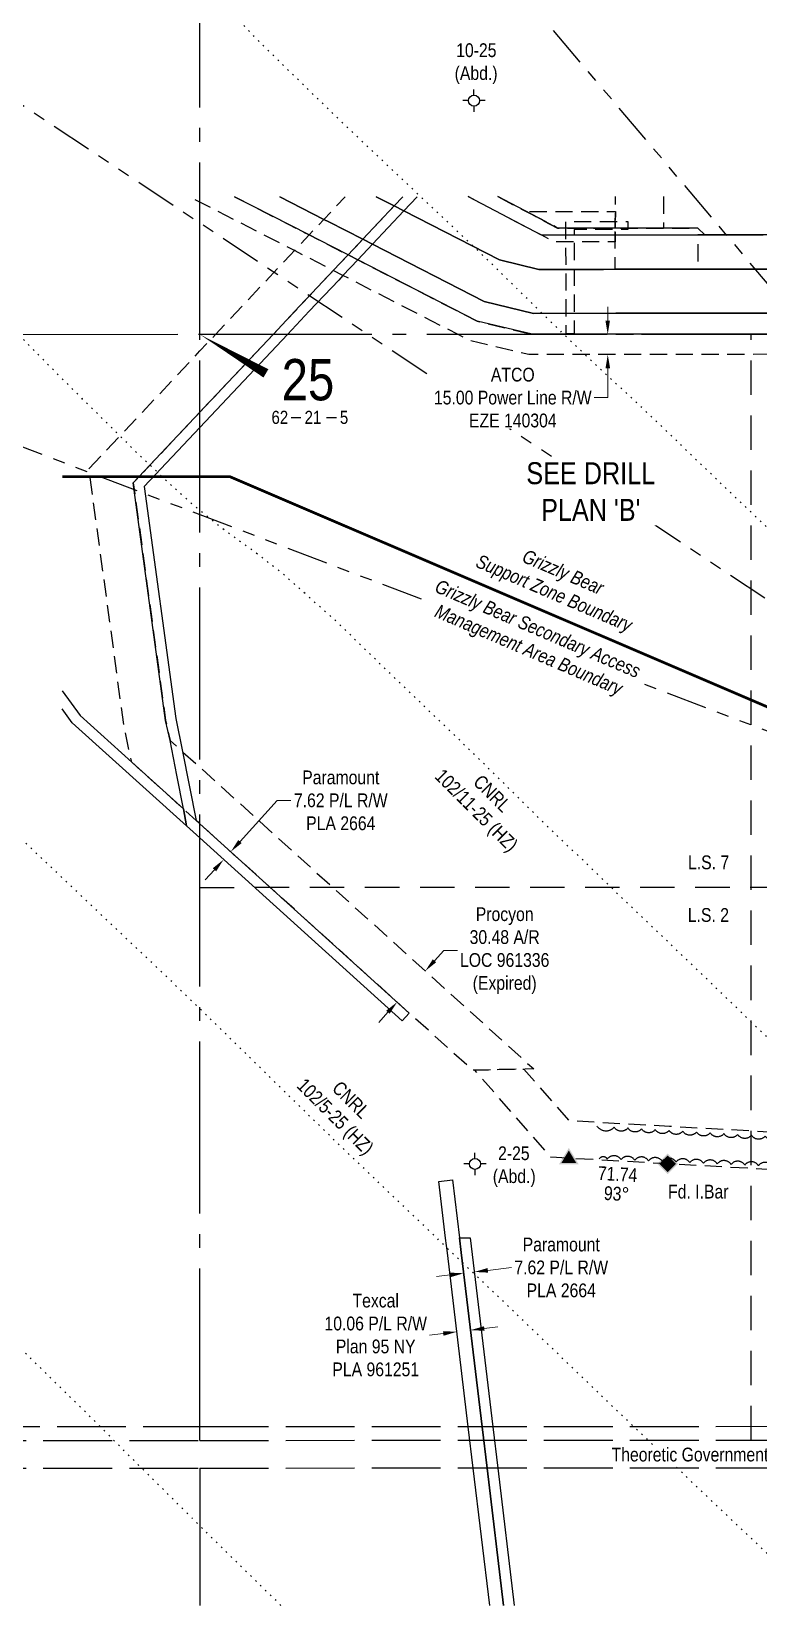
# Model space of a CAD drawing. Extents: x 492570 to 504268, y 6024618 to 6032974.
# Drawn here: x 498978 to 499506, y 6026245 to 6027390 of the extents above; entities that cross this region are included whole.
import ezdxf
from ezdxf.enums import TextEntityAlignment as Align

# ---------------------------------------------------------------- set-up
doc = ezdxf.new("R2010")
doc.units = 0
doc.header["$LTSCALE"] = 5
doc.header["$PDMODE"] = 34
doc.header["$PDSIZE"] = 0.03
for name, pattern in [('0', [1, 1, 0]), ('DASHDOT2', [12.7, 6.35, -3.175, 0, -3.175]), ('foc-ACCESSROAD', [3.75, 2.5, -1.25]), ('foc-DOT', [1, 0.2, -0.8]), ('foc-DRILLPATH', [14.75, 6, -1.75, 1.75, -1.75, 1.75, -1.75]), ('foc-FLOWLINE', [3.75, 2.5, -1.25]), ('foc-LSD', [8, 5, -3]), ('foc-QUARTERLINE', [33, 25, -3, 2, -3]), ('foc-UNSURVEYED', [12.5, 10, -2.5])]:
    doc.linetypes.add(name, pattern=pattern)
doc.layers.get('Defpoints').update_dxf_attribs({"color": 9})
for name, color, linetype in [('10', 1, 'Continuous'), ('9', 3, 'Continuous'), ('AS-WILDLIFE', 131, 'DASHDOT2'), ('DETAIL-HZ-Existing', 8, 'foc-DOT'), ('DRILL-T', 8, 'Continuous'), ('F-AR', 190, 'foc-ACCESSROAD'), ('F-EZE', 190, 'foc-FLOWLINE'), ('F-RW', 190, 'Continuous'), ('F-WS', 190, 'foc-ACCESSROAD'), ('F-WS-S', 8, 'Continuous'), ('L-BD', 7, 'Continuous'), ('L-DETAIL-T', 3, 'Continuous'), ('L-MON', 1, 'Continuous'), ('L-ROAD-T', 7, 'Continuous'), ('L-SECLBL', 7, 'Continuous'), ('L-SECQ', 8, 'foc-QUARTERLINE'), ('L-SECTION-LSD', 7, 'foc-LSD'), ('L-USEC', 7, 'foc-UNSURVEYED'), ('P-PDRILLPATH', 12, 'foc-DRILLPATH'), ('T-BUSH', 110, '0')]:
    doc.layers.add(name, color=color, linetype=linetype)
for name, color, linetype, lineweight in [('F-AR-T', 190, 'Continuous', 9), ('F-EZE-T', 190, 'Continuous', 9), ('F-RW-T', 190, 'Continuous', 9), ('F-WS-T', 190, 'Continuous', 9)]:
    doc.layers.add(name, color=color, linetype=linetype, lineweight=lineweight)
doc.styles.add('100L', font='ARIALN.TTF', dxfattribs={"height": 11})
doc.styles.add('240', font='ARIALN.TTF', dxfattribs={"height": 30})
doc.styles.add('80CG', font='ARIALN.TTF', dxfattribs={"height": 10})
doc.styles.add('80L', font='ARIALN.TTF', dxfattribs={"height": 10})
doc.styles.add('SIMPLEX', font='ARIALN.TTF')
doc.dimstyles.new('Compass 5 000', dxfattribs={"dimscale": 5, "dimtxt": 9, "dimasz": 2, "dimexe": 0.2, "dimexo": 0.0625, "dimgap": 0.5, "dimtad": 0, "dimtih": 1, "dimtoh": 1, "dimzin": 0, "dimdsep": 46, "dimtxsty": '80CG', "dimcen": 0.1, "dimse1": 1, "dimse2": 1, "dimclrd": 256, "dimclrt": 256, "dimaunit": 1, "dimadec": 4, "dimazin": 0, "dimtfac": 0.06, "dimtofl": 0, "dimtmove": 0, "dimatfit": 1, "dimfxl": 0.2, "dimtolj": 1, "dimtzin": 0, "dimlwd": -1, "dimarcsym": 0})

# ---------------------------------------------------------------- blocks, each defined once
blk = doc.blocks.new('STRIA')
blk.add_hatch(color=255).paths.add_polyline_path([(-0.04, 1.52), (-1.47, -0.87), (1.39, -0.87)])
blk = doc.blocks.new('STRIAA')
blk.add_blockref('STRIA', (0, 0))
blk = doc.blocks.new('STRIB')
at = {"color": 1}
blk.add_solid([(-1.12, -0.67), (-0.04, 1.13), (1.04, -0.67)], dxfattribs=at)
blk = doc.blocks.new('STRIBB')
blk.add_blockref('STRIB', (0, 0))
blk = doc.blocks.new('STRICC')
for name in ['STRIAA', 'STRIBB']:
    blk.add_blockref(name, (0, 0))
blk = doc.blocks.new('fdspike')
blk.add_blockref('STRICC', (0, 0))
blk = doc.blocks.new('*D65')
at = {"layer": 'Defpoints', "color": 0, "transparency": 16777216}
for p in [(499261.1, 6026708.9), (499263.7, 6026706.6), (499240.7, 6026686.3)]:
    blk.add_point(p, dxfattribs=at)
at = {"layer": 'F-AR-T', "transparency": 16777216}
for p, q in [((499270.4, 6026714), (499277.1, 6026721.4)), ((499277.1, 6026721.4), (499287.1, 6026721.4)), ((499236.6, 6026676.6), (499229.9, 6026669.2))]:
    blk.add_line(p, q, dxfattribs=at)
for points in [[(499269.2, 6026715.1), (499271.6, 6026712.9), (499263.7, 6026706.6)], [(499235.3, 6026677.7), (499237.8, 6026675.5), (499243.3, 6026684)]]:
    blk.add_solid(points, dxfattribs=at)
at = {"layer": 'F-AR-T', "transparency": 16777216, "insert": (499321.4, 6026721.4), "char_height": 10, "attachment_point": 5, "style": '80CG'}
blk.add_mtext('\\A1;Procyon\\P30.48 A/R\\PLOC 961336\\P(Expired)', dxfattribs=at)
blk = doc.blocks.new('*D67')
at = {"layer": 'Defpoints', "color": 0, "transparency": 16777216}
for p in [(499345.4, 6027169.3), (499345.4, 6027154.7), (499396.3, 6027154.8)]:
    blk.add_point(p, dxfattribs=at)
at = {"layer": 'F-EZE-T', "transparency": 16777216}
for p, q in [((499396.3, 6027179.4), (499396.3, 6027189.4)), ((499396.4, 6027144.8), (499396.4, 6027134.8)), ((499396.4, 6027123.4), (499396.4, 6027134.8)), ((499386.4, 6027123.4), (499396.4, 6027123.4))]:
    blk.add_line(p, q, dxfattribs=at)
for points in [[(499397.9, 6027179.4), (499394.6, 6027179.4), (499396.3, 6027169.4)], [(499398, 6027144.8), (499394.7, 6027144.8), (499396.3, 6027154.8)]]:
    blk.add_solid(points, dxfattribs=at)
at = {"layer": 'F-EZE-T', "transparency": 16777216, "insert": (499327.3, 6027123.4), "char_height": 10, "attachment_point": 5, "style": '80CG', "bg_fill": 3, "box_fill_scale": 1.1, "bg_fill_color": 256, "bg_fill_true_color": 13158600, "bg_fill_transparency": 0}
blk.add_mtext('\\A1;ATCO\\P15.00 Power Line R/W\\PEZE 140304', dxfattribs=at)
blk = doc.blocks.new('*D70')
at = {"layer": 'Defpoints', "color": 0, "transparency": 16777216}
for p in [(499292.6, 6026479.2), (499299.3, 6026487.8), (499300.2, 6026480.1)]:
    blk.add_point(p, dxfattribs=at)
at = {"layer": 'F-RW-T', "transparency": 16777216}
for p, q in [((499309.2, 6026488.9), (499326.3, 6026491)), ((499281.8, 6026485.7), (499271.8, 6026484.5))]:
    blk.add_line(p, q, dxfattribs=at)
for points in [[(499309, 6026490.6), (499309.4, 6026487.3), (499299.3, 6026487.8)], [(499281.6, 6026487.3), (499282, 6026484), (499291.7, 6026486.8)]]:
    blk.add_solid(points, dxfattribs=at)
at = {"layer": 'F-RW-T', "transparency": 16777216, "insert": (499362.5, 6026491), "char_height": 10, "attachment_point": 5, "style": '80CG'}
blk.add_mtext('\\A1;Paramount\\P7.62 P/L R/W\\PPLA 2664', dxfattribs=at)
blk = doc.blocks.new('*D72')
at = {"layer": 'Defpoints', "color": 0, "transparency": 16777216}
for p in [(499286.7, 6026444.3), (499286.7, 6026443.9), (499296.7, 6026445.1)]:
    blk.add_point(p, dxfattribs=at)
at = {"layer": 'F-RW-T', "transparency": 16777216}
for p, q in [((499276.8, 6026443.1), (499266.8, 6026441.9)), ((499306.6, 6026446.6), (499316.5, 6026447.8))]:
    blk.add_line(p, q, dxfattribs=at)
for points in [[(499276.6, 6026444.7), (499277, 6026441.4), (499286.7, 6026444.3)], [(499306.4, 6026448.3), (499306.8, 6026445), (499296.7, 6026445.5)]]:
    blk.add_solid(points, dxfattribs=at)
at = {"layer": 'F-RW-T', "transparency": 16777216, "insert": (499227.7, 6026441.9), "char_height": 10, "attachment_point": 5, "style": '80CG'}
blk.add_mtext('\\A1;Texcal\\P10.06 P/L R/W\\PPlan 95 NY\\PPLA 961251', dxfattribs=at)
blk = doc.blocks.new('GABD')
for p, q in [((-0.81, 0), (-1.62, 0)), ((0, 0.81), (0, 1.62)), ((1.62, 0), (0.81, 0)), ((0, -0.81), (0, -1.62))]:
    blk.add_line(p, q)
blk.add_circle((0, 0), 0.8)
blk = doc.blocks.new('L-SECLBL')
at = {"layer": '9', "color": 7}
for p, q in [((-5.1, -27.8), (-12.3, -27.8)), ((20.7, -27.8), (13.5, -27.8))]:
    blk.add_line(p, q, dxfattribs=at)
at = {"layer": '10', "color": 2, "style": 'SIMPLEX'}
blk.add_attdef('SEC', text='', height=30, dxfattribs=at).set_placement((0, 0), align=Align.MIDDLE)
at = {"layer": '10', "color": 5, "style": '80L'}
blk.add_attdef('TWP', text='', height=9.5, dxfattribs=at).set_placement((-14.4, -27.4), align=Align.MIDDLE_RIGHT)
blk.add_attdef('RGE', text='', height=9.5, dxfattribs=at).set_placement((3.6, -27.4), align=Align.MIDDLE_CENTER)
blk.add_attdef('MER', text='', height=9.5, dxfattribs=at).set_placement((23.2, -27.4), align=Align.MIDDLE_LEFT)
blk = doc.blocks.new('SMONA')
blk.add_hatch(color=255).paths.add_polyline_path([(0, -1.49), (1.49, 0), (0, 1.49), (-1.49, 0)])
blk = doc.blocks.new('SMONAA')
blk.add_blockref('SMONA', (0, 0))
blk = doc.blocks.new('SMONB')
at = {"color": 1}
blk.add_solid([(0, 1.2), (1.2, 0), (-1.2, 0), (0, -1.2)], dxfattribs=at)
blk = doc.blocks.new('SMONBB')
blk.add_blockref('SMONB', (0, 0))
blk = doc.blocks.new('SMONCC')
for name in ['SMONAA', 'SMONBB']:
    blk.add_blockref(name, (0, 0))
blk = doc.blocks.new('FDIBAR')
blk.add_blockref('SMONCC', (0, 0))
blk = doc.blocks.new('*D96')
at = {"layer": 'Defpoints', "color": 0, "transparency": 16777216}
for p in [(499122.4, 6026793.3), (499126.6, 6026779.2), (499131.7, 6026784.9)]:
    blk.add_point(p, dxfattribs=at)
at = {"layer": 'F-RW-T', "transparency": 16777216}
for p, q in [((499129.1, 6026800.7), (499156, 6026830.6)), ((499156, 6026830.6), (499166, 6026830.6)), ((499110.5, 6026780.2), (499103.8, 6026772.8))]:
    blk.add_line(p, q, dxfattribs=at)
for points in [[(499127.8, 6026801.8), (499130.3, 6026799.6), (499122.4, 6026793.3)], [(499109.3, 6026781.3), (499111.8, 6026779.1), (499117.2, 6026787.6)]]:
    blk.add_solid(points, dxfattribs=at)
at = {"layer": 'F-RW-T', "transparency": 16777216, "insert": (499202.3, 6026830.6), "char_height": 10, "attachment_point": 5, "style": '80CG'}
blk.add_mtext('\\A1;Paramount\\P7.62 P/L R/W\\PPLA 2664', dxfattribs=at)

msp = doc.modelspace()

# ---------------------------------------------------------------- linework, layer by layer
at = {"layer": 'AS-WILDLIFE', "const_width": 1.999, "flags": 128}
msp.add_lwpolyline([(500822.881, 6026706.24), (500219.201, 6026773.316), (499633.817, 6026846.489), (499121.606, 6027066.008), (498999.944, 6027066.008)], dxfattribs=at)
at = {"layer": 'DETAIL-HZ-Existing', "flags": 128}
for points in [[(500282.761, 6026245.729), (500277.102, 6026251.498), (500258.316, 6026270.852), (500238.839, 6026290.545), (500218.842, 6026310.848), (500200.116, 6026330.002), (500180.029, 6026350.445), (500161.273, 6026369.359), (500141.866, 6026388.952), (500122.449, 6026408.626), (500103.103, 6026428.249), (500084.247, 6026447.423), (500044.803, 6026487.769), (500025.796, 6026507.423), (499987.513, 6026547.47), (499968.506, 6026567.154), (499910.956, 6026627.584), (499891.959, 6026647.678), (499873.623, 6026666.502), (499854.526, 6026686.595), (499834.399, 6026707.859), (499815.482, 6026727.922), (499796.695, 6026747.946), (499773.867, 6026771.578), (499739.125, 6026807.717), (499719.999, 6026827.49), (499700.212, 6026847.163), (499680.356, 6026866.317), (499660.869, 6026885.07), (499641.013, 6026904.214), (499621.096, 6026923.387), (499581.323, 6026961.804), (499541.641, 6027000.16), (499521.444, 6027019.793), (499501.988, 6027038.697), (499462.005, 6027076.853), (499442.198, 6027096.027), (499421.772, 6027115.51), (499381.119, 6027153.346), (499348.448, 6027184.805), (499321.81, 6027211.056), (499302.013, 6027230.32), (499241.644, 6027287.089), (499202.001, 6027324.726), (499162.368, 6027363.293), (499142.712, 6027382.556), (499085.792, 6027442.767), (499048.488, 6027483.845), (499039.014, 6027494.801), (499031.231, 6027504.399)], [(499939.688, 6026245.597), (499915.703, 6026268.738), (499895.647, 6026287.962), (499875.741, 6026307.055), (499855.924, 6026326.208), (499835.988, 6026345.451), (499815.841, 6026364.745), (499795.845, 6026383.798), (499775.928, 6026402.831), (499755.952, 6026421.964), (499735.926, 6026441.158), (499716.139, 6026460.281), (499697.263, 6026478.675), (499676.506, 6026498.788), (499616.687, 6026556.258), (499597.02, 6026575.561), (499577.204, 6026594.994), (499537.721, 6026633.481), (499517.864, 6026652.894), (499497.928, 6026672.028), (499478.041, 6026691.311), (499458.315, 6026710.414), (499418.572, 6026748.231), (499398.326, 6026767.754), (499378.539, 6026786.927), (499358.273, 6026806.041), (499338.676, 6026825.214), (499318.87, 6026844.957), (499299.193, 6026864.121), (499279.337, 6026883.394), (499239.364, 6026921.641), (499219.548, 6026940.824), (499199.991, 6026959.927), (499158.489, 6026996.824), (499138.113, 6027012.417), (499115.878, 6027028.499), (499094.392, 6027045.922), (499074.126, 6027064.345), (499053.94, 6027083.548), (499014.696, 6027122.405), (498995.08, 6027141.948), (498975.733, 6027161.612), (498956.897, 6027181.356), (498937.5, 6027201.509), (498918.253, 6027221.343), (498899.036, 6027241.216), (498860.833, 6027280.944), (498851.83, 6027290.38), (498826.801, 6027316.562)], [(499552.132, 6026245.461), (499547.247, 6026250.128), (499507.034, 6026287.884), (499486.948, 6026306.917), (499447.125, 6026344.964), (499407.002, 6026383.18), (499387.066, 6026402.244), (499367.159, 6026421.387), (499347.263, 6026440.57), (499327.316, 6026459.673), (499267.417, 6026516.823), (499247.431, 6026535.957), (499227.524, 6026555), (499207.498, 6026574.073), (499167.885, 6026612.62), (499108.765, 6026670.56), (499088.889, 6026689.793), (499068.862, 6026708.977), (499048.806, 6026727.91), (499028.75, 6026746.903), (499008.743, 6026766.006), (498988.747, 6026785.06), (498968.921, 6026803.813), (498948.744, 6026823.126), (498928.808, 6026842.199), (498908.781, 6026861.193), (498888.645, 6026880.136), (498868.519, 6026899.009), (498848.822, 6026918.503), (498829.175, 6026938.856), (498790.542, 6026978.333), (498770.935, 6026997.847), (498751.399, 6027017.47), (498732.102, 6027037.324), (498693.579, 6027076.711), (498675.513, 6027095.055), (498649.824, 6027121.166)], [(499158.856, 6026245.322), (499147.342, 6026256.545), (499127.955, 6026275.538), (499107.718, 6026295.492), (499088.102, 6026314.945), (499049.579, 6026353.192), (499029.472, 6026373.375), (499009.816, 6026392.809), (498990.769, 6026411.362), (498970.413, 6026431.506), (498950.966, 6026450.839), (498931.25, 6026470.272), (498912.013, 6026489.096), (498891.707, 6026509.019), (498871.88, 6026528.412), (498851.783, 6026548.166), (498832.047, 6026567.619), (498812.45, 6026587.063), (498794.334, 6026605.237), (498753.671, 6026645.253), (498733.714, 6026664.606), (498713.948, 6026683.969), (498694.221, 6026703.563), (498674.665, 6026722.896), (498650.897, 6026745.998), (498636.482, 6026760.113), (498616.916, 6026779.487), (498605.042, 6026791.273), (498498.926, 6026896.467), (498453.351, 6026941.412)]]:
    msp.add_lwpolyline(points, dxfattribs=at)
at = {"layer": 'F-AR', "flags": 128}
for points in [[(499247.411, 6027269.506), (499241.097, 6027262.797), (499218.275, 6027238.55), (499207.573, 6027227.181), (499196.88, 6027215.818), (499193.824, 6027212.572), (499172.413, 6027189.823), (499153.11, 6027169.313), (499099.967, 6027112.851), (499051.508, 6027061.367), (499075.015, 6026888.754), (499078.443, 6026874.069), (499087.307, 6026866.057), (499099.952, 6026854.626), (499342.509, 6026635.367), (499335.444, 6026635.234), (499334.367, 6026635.214), (499299.62, 6026634.557), (499297.987, 6026634.526), (499252.078, 6026676.024), (499099.95, 6026813.54), (499097.283, 6026815.951), (499087.91, 6026824.424), (499050.418, 6026858.315), (499044.971, 6026883.463), (499019.341, 6027071.667), (499099.969, 6027157.33), (499111.239, 6027169.307), (499143.937, 6027204.045), (499165.639, 6027227.103), (499168.648, 6027230.3), (499179.344, 6027241.663), (499190.045, 6027253.034), (499205.536, 6027269.492)], [(499316.544, 6027269.529), (499340.871, 6027256.703), (499359.803, 6027246.722), (499398.864, 6027246.68), (499401.768, 6027246.677), (499401.771, 6027241.725), (499401.775, 6027236.682), (499395.643, 6027236.688), (499357.369, 6027236.732), (499347.851, 6027241.721), (499294.813, 6027269.522)]]:
    msp.add_lwpolyline(points, dxfattribs=at)
for points in [[(499401.765, 6027251.555), (499401.768, 6027246.679), (499398.864, 6027246.682), (499365.954, 6027246.715), (499359.803, 6027246.722), (499340.871, 6027256.705), (499337.053, 6027258.718), (499401.832, 6027258.779), (499401.827, 6027256.673), (499401.765, 6027251.555)], [(499901.063, 6026568.039), (499901.096, 6026540.522), (499439.808, 6026566.402), (499354.987, 6026571.145), (499299.62, 6026634.557), (499334.367, 6026635.214), (499335.444, 6026635.234), (499368.065, 6026597.871), (499441.15, 6026593.78), (499901.063, 6026568.039)]]:
    msp.add_lwpolyline(points, close=True, dxfattribs=at)
at = {"layer": 'F-EZE', "flags": 128}
msp.add_lwpolyline([(499125.147, 6027269.465), (499179.344, 6027241.663), (499186.741, 6027237.869), (499207.573, 6027227.181), (499214.616, 6027223.568), (499301.299, 6027179.092), (499341.283, 6027169.544), (499409.334, 6027169.572), (499415.989, 6027169.575), (499517.166, 6027169.618), (499547.492, 6027169.63), (499900.947, 6027169.778), (499900.95, 6027155.055), (499547.254, 6027154.909), (499517.204, 6027154.897), (499410.059, 6027154.859), (499338.967, 6027154.688), (499296.096, 6027164.929), (499287.491, 6027169.337), (499203.923, 6027212.206), (499196.88, 6027215.818), (499179.907, 6027224.524), (499168.648, 6027230.3), (499099.975, 6027265.529), (499092.324, 6027269.454)], dxfattribs=at)
msp.add_lwpolyline([(499371.999, 6027169.69), (499365.999, 6027169.688), (499365.99, 6027184.694), (499365.971, 6027216.67), (499365.96, 6027236.722), (499365.957, 6027241.722), (499365.954, 6027246.715), (499365.952, 6027251.537), (499380.94, 6027251.537), (499404.772, 6027251.558), (499410.93, 6027251.563), (499410.935, 6027246.682), (499410.936, 6027245.563), (499401.769, 6027245.555), (499380.946, 6027245.537), (499371.955, 6027245.537), (499371.957, 6027241.723), (499371.96, 6027236.715), (499371.971, 6027216.673), (499371.99, 6027184.698), (499371.999, 6027169.69)], close=True, dxfattribs=at)
at = {"layer": 'F-RW'}
for points in [[(499257.851, 6027269.509), (499248.135, 6027259.185), (499225.315, 6027234.937), (499214.616, 6027223.568), (499203.923, 6027212.206), (499200.831, 6027208.921), (499179.419, 6027186.168), (499163.561, 6027169.315), (499099.966, 6027101.74), (499059.549, 6027058.792), (499082.524, 6026890.077), (499087.307, 6026866.057), (499097.283, 6026815.951), (499099.95, 6026813.54), (499252.078, 6026676.024), (499246.969, 6026670.372), (499099.949, 6026803.269), (499090.277, 6026812.013), (499087.91, 6026824.424), (499083.25, 6026848.861), (499078.443, 6026874.069), (499075.015, 6026888.754), (499051.508, 6027061.367), (499099.967, 6027112.851), (499153.11, 6027169.313), (499172.413, 6027189.823), (499193.824, 6027212.572), (499196.88, 6027215.818), (499207.573, 6027227.181), (499218.275, 6027238.55), (499241.097, 6027262.797), (499247.411, 6027269.506)], [(499157.961, 6027269.476), (499190.045, 6027253.034), (499193.541, 6027251.242), (499218.275, 6027238.55), (499225.315, 6027234.937), (499306.519, 6027193.266), (499342.463, 6027184.68), (499402.092, 6027184.715), (499408.753, 6027184.719), (499517.127, 6027184.785), (499547.737, 6027184.804), (499900.943, 6027185.039), (499900.947, 6027169.778), (499547.492, 6027169.63), (499517.166, 6027169.618), (499415.989, 6027169.575), (499409.334, 6027169.572), (499341.283, 6027169.544), (499301.299, 6027179.092), (499214.616, 6027223.568), (499207.573, 6027227.181), (499186.741, 6027237.869), (499179.344, 6027241.663), (499125.147, 6027269.465)], [(499517.127, 6027184.785), (499408.753, 6027184.719), (499402.092, 6027184.715), (499342.463, 6027184.68), (499306.519, 6027193.266), (499225.315, 6027234.937), (499218.275, 6027238.55), (499193.541, 6027251.242), (499190.045, 6027253.034), (499157.961, 6027269.476)], [(499517.045, 6027216.758), (499461.755, 6027216.727), (499404.983, 6027216.693), (499401.787, 6027216.695), (499393.317, 6027216.686), (499386.657, 6027216.682), (499346.234, 6027216.658), (499317.706, 6027223.476), (499248.135, 6027259.186), (499241.097, 6027262.798), (499228.04, 6027269.499)], [(499228.04, 6027269.499), (499241.097, 6027262.798), (499248.135, 6027259.186), (499317.706, 6027223.476), (499346.234, 6027216.658), (499386.657, 6027216.682), (499393.317, 6027216.686), (499401.787, 6027216.695), (499404.983, 6027216.693), (499461.755, 6027216.727), (499517.045, 6027216.758)], [(499294.813, 6027269.522), (499347.851, 6027241.721), (499397.267, 6027241.725), (499401.771, 6027241.725), (499413.038, 6027241.727), (499461.74, 6027241.732), (499466.731, 6027241.731), (499509.154, 6027241.726)], [(499561.108, 6027269.611), (499563.907, 6027268.958), (499594.523, 6027261.822), (499900.92, 6027262.001), (499900.929, 6027231.995), (499590.715, 6027231.813), (499568.426, 6027237.064), (499548.656, 6027241.721), (499509.154, 6027241.726), (499466.731, 6027241.731), (499461.753, 6027246.713), (499434.764, 6027246.697), (499414.633, 6027246.684), (499410.935, 6027246.682), (499404.774, 6027246.678), (499401.768, 6027246.677), (499398.864, 6027246.68), (499365.954, 6027246.715), (499359.803, 6027246.722), (499340.871, 6027256.703), (499316.544, 6027269.529)], [(498999.944, 6026910.369), (499012.894, 6026892.234), (499050.418, 6026858.315), (499087.91, 6026824.424), (499090.277, 6026812.013), (499007.228, 6026887.085), (498999.944, 6026897.292)], [(499310.542, 6026245.358), (499298.579, 6026345.082), (499294.962, 6026375.239), (499279.796, 6026501.672), (499278.519, 6026512.315), (499273.585, 6026553.444), (499283.567, 6026554.64), (499288.617, 6026512.499), (499289.893, 6026501.853), (499305.07, 6026375.241), (499308.683, 6026345.083), (499320.636, 6026245.362)], [(499320.637, 6026245.362), (499308.684, 6026345.083), (499305.069, 6026375.241), (499289.892, 6026501.853), (499288.617, 6026512.499), (499296.277, 6026512.638), (499312.746, 6026375.242), (499316.361, 6026345.084), (499328.314, 6026245.365)]]:
    msp.add_lwpolyline(points, dxfattribs=at)
at = {"layer": 'F-WS', "flags": 128}
msp.add_lwpolyline([(499436.729, 6027269.569), (499436.745, 6027246.699), (499434.764, 6027246.698), (499414.633, 6027246.685), (499410.935, 6027246.682), (499404.774, 6027246.678), (499401.768, 6027246.677), (499401.764, 6027251.555), (499401.923, 6027256.674), (499401.816, 6027269.557)], dxfattribs=at)
msp.add_lwpolyline([(499461.755, 6027216.728), (499404.983, 6027216.693), (499401.787, 6027216.695), (499401.775, 6027236.682), (499401.771, 6027241.725), (499401.768, 6027246.677), (499404.774, 6027246.678), (499414.633, 6027246.684), (499434.764, 6027246.697), (499461.753, 6027246.713), (499466.731, 6027241.731), (499461.74, 6027241.732), (499461.755, 6027216.728)], close=True, dxfattribs=at)
at = {"layer": 'L-SECLBL', "flags": 128}
msp.add_lwpolyline([(499099.969, 6027169.305, 0, 6.996, 0), (499147.911, 6027141.054, 0, 0, 0)], format="xyseb", dxfattribs=at)
at = {"layer": 'L-SECQ'}
msp.add_line((499099.889, 6026345.224), (499099.885, 6026245.278), dxfattribs=at)
at = {"layer": 'L-SECQ', "flags": 128}
for points in [[(499099.891, 6027169.443), (499099.893, 6027973.386)], [(498298.877, 6027169.108), (499099.891, 6027169.443)], [(499099.889, 6026365.331), (499099.891, 6027169.443)], [(499099.891, 6027169.443), (499900.947, 6027169.778)]]:
    msp.add_lwpolyline(points, dxfattribs=at)
at = {"layer": 'L-SECTION-LSD', "flags": 128}
for points in [[(499500.494, 6026365.483), (499500.419, 6027169.611)], [(499099.89, 6026767.387), (499901.025, 6026767.707)]]:
    msp.add_lwpolyline(points, dxfattribs=at)
at = {"layer": 'L-USEC'}
for p, q in [((498308.733, 6026375.087), (499099.889, 6026375.388)), ((499099.889, 6026375.388), (499901.094, 6026375.694)), ((498298.679, 6026365.025), (499099.889, 6026365.331)), ((499099.889, 6026365.331), (499901.098, 6026365.636)), ((498298.671, 6026344.919), (499099.889, 6026345.224)), ((499099.889, 6026345.224), (499901.106, 6026345.53))]:
    msp.add_line(p, q, dxfattribs=at)
at = {"layer": 'P-PDRILLPATH', "flags": 128}
for points in [[(499947.827, 6026691.552), (499083.59, 6027713.522), (499105.68, 6032742.55)], [(499940.523, 6026691.96), (498763.703, 6027473.575), (498790.72, 6032327.61)], [(500018.918, 6026687.573), (498443.829, 6027288.598), (498475.767, 6031938.079)]]:
    msp.add_lwpolyline(points, dxfattribs=at)
at = {"layer": 'T-BUSH', "flags": 128}
for points in [[(500253.824, 6026524.608, -0.52056705), (500244.182, 6026527.24, -0.52056705), (500234.54, 6026529.873, -0.52056705), (500224.899, 6026532.505, -0.52056705), (500215.257, 6026535.138, -0.52056705), (500205.615, 6026537.771, -0.52056705), (500199.965, 6026544.548, -0.52056705), (500198.223, 6026554.389, -0.52056705), (500189.808, 6026553.461, -0.52056705), (500184.607, 6026546.588, -0.52056705), (500178.7, 6026542.227, -0.52056705), (500168.786, 6026543.496, -0.52056705), (500158.873, 6026544.765, -0.52056705), (500148.959, 6026546.035, -0.52056705), (500139.054, 6026547.367, -0.52056705), (500129.16, 6026548.78, -0.52056705), (500119.255, 6026550.098, -0.52056705), (500109.285, 6026550.797, -0.52056705), (500099.315, 6026551.496, -0.52056705), (500089.345, 6026552.195, -0.52056705), (500079.375, 6026552.894, -0.52056705), (500069.404, 6026553.593, -0.52056705), (500059.434, 6026554.292, -0.52056705), (500049.462, 6026554.964, -0.52056705), (500039.482, 6026555.49, -0.52056705), (500029.501, 6026556.016, -0.52056705), (500019.52, 6026556.541, -0.52056705), (500009.539, 6026557.067, -0.52056705), (499999.558, 6026557.574, -0.52056705), (499989.576, 6026558.076, -0.52056705), (499979.594, 6026558.579, -0.52056705), (499969.612, 6026559.081, -0.52056705), (499959.63, 6026559.583, -0.52056705), (499949.647, 6026560.085, -0.52056705), (499939.665, 6026560.587, -0.52056705), (499929.686, 6026561.125, -0.52056705), (499919.714, 6026561.804, -0.52056705), (499909.743, 6026562.484, -0.52056705), (499899.771, 6026563.164, -0.52056705), (499889.8, 6026563.843, -0.52056705), (499879.828, 6026564.523, -0.52056705), (499869.857, 6026565.202, -0.52056705), (499859.885, 6026565.882, -0.52056705), (499849.914, 6026566.561, -0.52056705), (499839.94, 6026567.207, -0.52056705), (499829.963, 6026567.805, -0.52056705), (499819.986, 6026568.404, -0.52056705), (499810.01, 6026569.002, -0.52056705), (499800.033, 6026569.6, -0.52056705), (499790.056, 6026570.198, -0.52056705), (499780.08, 6026570.796, -0.52056705), (499770.103, 6026571.395, -0.52056705), (499760.125, 6026571.98, -0.52056705), (499750.148, 6026572.565, -0.52056705), (499740.17, 6026573.149, -0.52056705), (499730.193, 6026573.734, -0.52056705), (499720.215, 6026574.319, -0.52056705), (499710.238, 6026574.903, -0.52056705), (499700.26, 6026575.488, -0.52056705), (499690.283, 6026576.073, -0.52056705), (499680.305, 6026576.657, -0.52056705), (499670.328, 6026577.242, -0.52056705), (499660.35, 6026577.827, -0.52056705), (499650.373, 6026578.412, -0.52056705), (499640.395, 6026578.996, -0.52056705), (499630.418, 6026579.581, -0.52056705), (499620.44, 6026580.166, -0.52056705), (499610.463, 6026580.75, -0.52056705), (499600.485, 6026581.335, -0.52056705), (499590.508, 6026581.92, -0.52056705), (499580.53, 6026582.504, -0.52056705), (499570.553, 6026583.089, -0.52056705), (499560.575, 6026583.674, -0.52056705), (499550.598, 6026584.259, -0.52056705), (499540.62, 6026584.843, -0.52056705), (499530.643, 6026585.428, -0.52056705), (499520.665, 6026586.013, -0.52056705), (499510.687, 6026586.597, -0.52056705), (499500.71, 6026587.182, -0.52056705), (499490.732, 6026587.767, -0.52056705), (499480.755, 6026588.351, -0.52056705), (499470.777, 6026588.936, -0.52056705), (499460.8, 6026589.521, -0.52056705), (499450.822, 6026590.106, -0.52056705), (499440.845, 6026590.69, -0.52056705), (499430.867, 6026591.275, -0.52056705), (499420.89, 6026591.86, -0.52056705), (499410.912, 6026592.444, -0.52056705), (499400.935, 6026593.029, -0.52056705), (499388.644, 6026593.749, -0.52056705)], [(500248.327, 6026506.964, 0.52056705), (500238.686, 6026509.6, 0.52056705), (500229.046, 6026512.235, 0.52056705), (500219.333, 6026514.521, 0.52056705), (500209.43, 6026515.87, 0.52056705), (500206.522, 6026509.241, 0.52056705), (500203.852, 6026500.041, 0.52056705), (500198.434, 6026491.642, 0.52056705), (500189.65, 6026493.382, 0.52056705), (500180.285, 6026496.873, 0.52056705), (500170.92, 6026500.364, 0.52056705), (500165.93, 6026507.297, 0.52056705), (500164.744, 6026517.221, 0.52056705), (500163.558, 6026527.145, 0.52056705), (500154.382, 6026528.959, 0.52056705), (500144.44, 6026529.981, 0.52056705), (500134.489, 6026530.914, 0.52056705), (500124.538, 6026531.846, 0.52056705), (500114.586, 6026532.776, 0.52056705), (500104.632, 6026533.675, 0.52056705), (500094.678, 6026534.574, 0.52056705), (500084.724, 6026535.474, 0.52056705), (500074.77, 6026536.373, 0.52056705), (500064.816, 6026537.273, 0.52056705), (500054.854, 6026538.057, 0.52056705), (500044.87, 6026538.516, 0.52056705), (500034.886, 6026538.975, 0.52056705), (500024.902, 6026539.434, 0.52056705), (500014.918, 6026539.894, 0.52056705), (500004.934, 6026540.362, 0.52056705), (499994.954, 6026540.895, 0.52056705), (499984.973, 6026541.429, 0.52056705), (499974.993, 6026541.962, 0.52056705), (499965.012, 6026542.496, 0.52056705), (499955.032, 6026543.029, 0.52056705), (499945.052, 6026543.562, 0.52056705), (499935.071, 6026544.096, 0.52056705), (499925.09, 6026544.616, 0.52056705), (499915.109, 6026545.13, 0.52056705), (499905.127, 6026545.644, 0.52056705), (499895.146, 6026546.158, 0.52056705), (499885.165, 6026546.672, 0.52056705), (499875.183, 6026547.186, 0.52056705), (499865.202, 6026547.699, 0.52056705), (499855.22, 6026548.213, 0.52056705), (499845.239, 6026548.727, 0.52056705), (499835.261, 6026549.295, 0.52056705), (499825.286, 6026549.934, 0.52056705), (499815.312, 6026550.573, 0.52056705), (499805.338, 6026551.212, 0.52056705), (499795.364, 6026551.851, 0.52056705), (499785.39, 6026552.49, 0.52056705), (499775.416, 6026553.129, 0.52056705), (499765.434, 6026553.638, 0.52056705), (499755.449, 6026554.077, 0.52056705), (499745.464, 6026554.516, 0.52056705), (499735.479, 6026554.955, 0.52056705), (499725.494, 6026555.394, 0.52056705), (499715.509, 6026555.833, 0.52056705), (499705.524, 6026556.272, 0.52056705), (499695.539, 6026556.711, 0.52056705), (499685.554, 6026557.15, 0.52056705), (499675.569, 6026557.589, 0.52056705), (499665.584, 6026558.028, 0.52056705), (499655.599, 6026558.467, 0.52056705), (499645.614, 6026558.906, 0.52056705), (499635.63, 6026559.345, 0.52056705), (499625.645, 6026559.784, 0.52056705), (499615.66, 6026560.223, 0.52056705), (499605.675, 6026560.662, 0.52056705), (499595.69, 6026561.101, 0.52056705), (499585.705, 6026561.54, 0.52056705), (499575.72, 6026561.979, 0.52056705), (499565.735, 6026562.418, 0.52056705), (499555.75, 6026562.857, 0.52056705), (499545.765, 6026563.296, 0.52056705), (499535.78, 6026563.735, 0.52056705), (499525.795, 6026564.174, 0.52056705), (499515.81, 6026564.613, 0.52056705), (499505.825, 6026565.052, 0.52056705), (499495.84, 6026565.491, 0.52056705), (499485.855, 6026565.93, 0.52056705), (499475.87, 6026566.369, 0.52056705), (499465.885, 6026566.808, 0.52056705), (499455.9, 6026567.247, 0.52056705), (499445.915, 6026567.686, 0.52056705), (499435.93, 6026568.125, 0.52056705), (499425.945, 6026568.564, 0.52056705), (499415.96, 6026569.004, 0.52056705), (499405.975, 6026569.443, 0.52056705), (499395.99, 6026569.882, 0.52056705), (499390.167, 6026570.138, 0.52056705)]]:
    msp.add_lwpolyline(points, format="xyb", dxfattribs=at)

# ---------------------------------------------------------------- block references
at = {"layer": 'F-WS-S', "xscale": 4.997316549999959, "yscale": 4.997316549999959}
for p, zscale in [((499299.104, 6027339.323), 4.997316549999959), ((499299.832, 6026566.337), 4.999999999999927)]:
    msp.add_blockref('GABD', p, dxfattribs=dict(at, zscale=zscale))
at = {"layer": 'L-MON'}
for name, p, xscale, yscale, zscale in [('fdspike', (499368.22, 6026570.404), 4.997316549999955, 4.997316549999955, 4.999999999999932), ('FDIBAR', (499439.808, 6026566.402), 4.997316549999939, 4.997316549999939, 4.997316549999939)]:
    msp.add_blockref(name, p, dxfattribs=dict(at, xscale=xscale, yscale=yscale, zscale=zscale))
at = {"layer": 'L-SECLBL', "xscale": 0.99946331, "yscale": 0.99946331, "zscale": 0.9994709999999836}
msp.add_blockref('L-SECLBL', (499178.472, 6027136.475), dxfattribs=at).add_auto_attribs({'SEC': '25', 'TWP': '62', 'RGE': '21', 'MER': '5'})

# ---------------------------------------------------------------- texts
at = {"layer": 'AS-WILDLIFE', "insert": (499360.082, 6026987.612), "char_height": 9.98935, "attachment_point": 5, "rotation": 336.801411, "style": '240'}
msp.add_mtext_dynamic_manual_height_columns('{\\fArial Narrow|b0|i1|c0|p34;Grizzly Bear\\PSupport Zone Boundary}', width=134.73434, gutter_width=44.976, heights=[0], dxfattribs=at)
at = {"layer": 'DRILL-T', "char_height": 10, "attachment_point": 1, "rotation": 315.091649, "style": '80L'}
for s, insert in [('\\pi23.152;CNRL\\P\\pi0.3753;102/11-25 (HZ)', (499288.48, 6026866.534)), ('\\pi23.152;CNRL\\P\\pi3.5608;102/5-25 (HZ)', (499185.916, 6026643.875))]:
    msp.add_mtext_dynamic_manual_height_columns(s, width=76.50094, gutter_width=49.973, heights=[0], dxfattribs=dict(at, insert=insert))
at = {"layer": 'F-WS-T', "char_height": 9.99471, "attachment_point": 1, "style": '80L'}
for s, insert in [('\\pi1.502;10-25\\P\\pi0.39415;(Abd.)', (499284.661, 6027381.003)), ('\\pi4.2325;2-25\\P\\pi0.39415;(Abd.)', (499312.367, 6026579.086))]:
    msp.add_mtext_dynamic_manual_height_columns(s, width=30.58153, gutter_width=49.973, heights=[0], dxfattribs=dict(at, insert=insert))
at = {"layer": 'L-BD', "style": '80L'}
for s, p in [('71.74', (499403.484, 6026558.923)), ('93°', (499402.689, 6026544.703))]:
    msp.add_text(s, height=9.9946, rotation=356.8003, dxfattribs=at).set_placement(p, align=Align.MIDDLE)

# ---------------------------------------------------------------- dimensions: what is measured, and where the dimension line sits
at = {"layer": 'F-AR-T'}
dim = msp.add_aligned_dim(p1=(499240.678, 6026686.329), p2=(499261.118, 6026708.941), distance=-3.486, text='Procyon\\P30.48 A/R\\PLOC 961336\\P(Expired)', dimstyle='Compass 5 000', dxfattribs=at)
dim.commit()
dim.dimension.update_dxf_attribs({"geometry": '*D65', "text_midpoint": (499321.416, 6026721.44)})
at = {"layer": 'F-RW-T'}
for base, p1, p2, angle, picture, middle in [((499122.355, 6026793.287), (499126.574, 6026779.202), (499131.684, 6026784.854), 47.888086, '*D96', (499202.295, 6026830.556)), ((499299.26, 6026487.754), (499292.613, 6026479.164), (499300.181, 6026480.071), 6.83515, '*D70', (499362.507, 6026490.99))]:
    dim = msp.add_linear_dim(base=base, p1=p1, p2=p2, angle=angle, text='Paramount\\P7.62 P/L R/W\\PPLA 2664', dimstyle='Compass 5 000', dxfattribs=at)
    dim.commit()
    dim.dimension.update_dxf_attribs({"geometry": picture, "text_midpoint": middle, "dimtype": 161})
dim = msp.add_aligned_dim(p1=(499296.701, 6026445.055), p2=(499286.731, 6026443.859), distance=-0.403, text='Texcal\\P10.06 P/L R/W\\PPlan 95 NY\\PPLA 961251', dimstyle='Compass 5 000', dxfattribs=at)
dim.commit()
dim.dimension.update_dxf_attribs({"geometry": '*D72', "text_midpoint": (499227.739, 6026441.877)})

# ---------------------------------------------------------------- next in the draw order: texts
at = {"layer": 'AS-WILDLIFE', "insert": (499341.661, 6026946.469), "char_height": 9.98935, "attachment_point": 5, "rotation": 336.801411, "style": '240', "bg_fill": 3, "box_fill_scale": 1.2, "bg_fill_color": 256, "bg_fill_transparency": 0}
msp.add_mtext_dynamic_manual_height_columns('{\\fArial Narrow|b0|i1|c0|p34;Grizzly Bear Secondary Access \\PManagement Area Boundary}', width=160.44482, gutter_width=44.976, heights=[0], dxfattribs=at)
at = {"layer": 'L-DETAIL-T', "insert": (499383.956, 6027055.148), "char_height": 15.9914, "width": 109.41639, "attachment_point": 5, "style": '80CG', "bg_fill": 3, "box_fill_scale": 1.2, "bg_fill_color": 256, "bg_fill_transparency": 0}
msp.add_mtext("SEE DRILL\\PPLAN 'B' ", dxfattribs=at)
at = {"layer": 'L-MON', "insert": (499439.045, 6026551.179), "char_height": 10, "attachment_point": 1, "style": '80L', "bg_fill": 3, "box_fill_scale": 1.2, "bg_fill_color": 256, "bg_fill_transparency": 0}
msp.add_mtext_dynamic_manual_height_columns('\\pi1.0618;Fd. I.Bar', width=44.19277, gutter_width=49.973, heights=[0], dxfattribs=at)
at = {"layer": 'L-ROAD-T', "insert": (499498.985, 6026360.043), "char_height": 9.99471, "width": 199.84148, "attachment_point": 2, "rotation": 0.010113, "style": '80L', "bg_fill": 3, "box_fill_scale": 1.2, "bg_fill_color": 256, "bg_fill_transparency": 0}
msp.add_mtext('Theoretic Government Road Allowance', dxfattribs=at)
at = {"layer": 'L-SECTION-LSD', "char_height": 9.99463, "attachment_point": 1, "style": '100L', "bg_fill": 3, "box_fill_scale": 1.5, "bg_fill_color": 256, "bg_fill_transparency": 0}
for s, width, insert in [('\\pi2.3049;L.S. 7', 30.8639, (499452.318, 6026790.571)), ('\\pi2.1393;L.S. 2', 30.63697, (499452.318, 6026752.307))]:
    msp.add_mtext_dynamic_manual_height_columns(s, width=width, gutter_width=54.97, heights=[0], dxfattribs=dict(at, insert=insert))

# ---------------------------------------------------------------- next in the draw order: dimensions: what is measured, and where the dimension line sits
at = {"layer": 'F-EZE-T'}
dim = msp.add_linear_dim(base=(499396.338, 6027154.826), p1=(499345.358, 6027169.259), p2=(499345.393, 6027154.703), angle=270.137977, text='ATCO\\P15.00 Power Line R/W\\PEZE 140304', dimstyle='Compass 5 000', override={"dimtmove": 1, "dimtfill": 1}, dxfattribs=at)
dim.commit()
dim.dimension.update_dxf_attribs({"geometry": '*D67', "text_midpoint": (499382.145, 6027123.446), "dimtype": 161})

doc.saveas('drawing.dxf')
